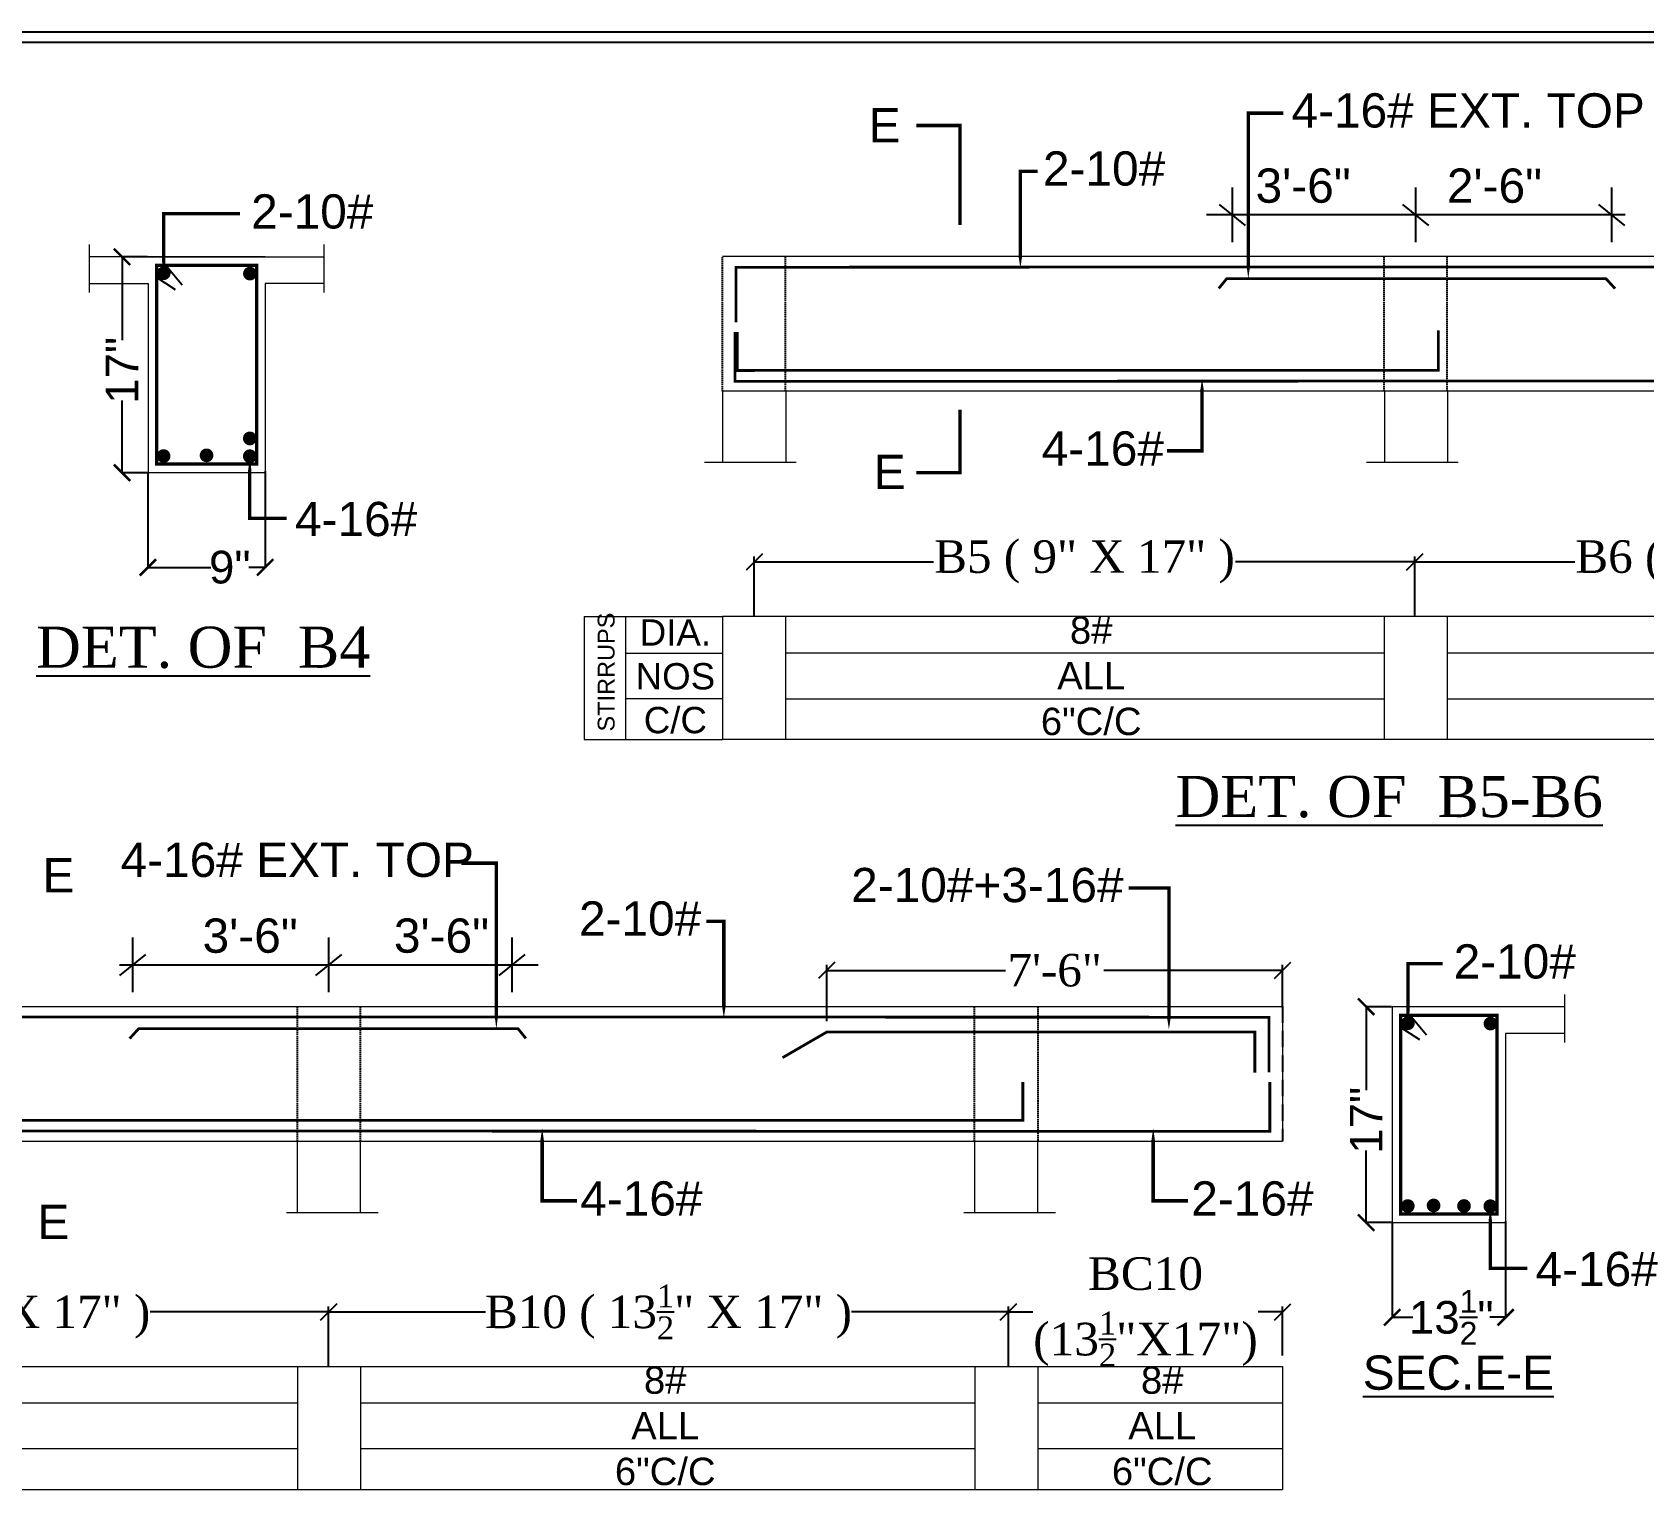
# Model space of a CAD drawing. Header units: millimetres. Extents: x 56222 to 162971, y -175692 to -121287.
# Drawn here: x 162275.6 to 162571.8, y -175132.8 to -174862.6 of the extents above; entities that cross this region are included whole.
import ezdxf

# ---------------------------------------------------------------- set-up
doc = ezdxf.new("R2010")
doc.units = ezdxf.units.MM
doc.header["$MEASUREMENT"] = 0
doc.header["$PDMODE"] = 35
doc.linetypes.add('DASHED2', pattern=[0.375, 0.25, -0.125])
doc.layers.get('Defpoints').update_dxf_attribs({"color": 220})
doc.layers.add('BASE', color=2, linetype='Continuous')
for name, color, linetype, lineweight in [('BM', 7, 'Continuous', 18), ('DIMENSION', 86, 'Continuous', 25), ('STEEL', 181, 'Continuous', 25), ('STR.TEXT.', 1, 'Continuous', 25), ('wall', 7, 'Continuous', 30)]:
    doc.layers.add(name, color=color, linetype=linetype, lineweight=lineweight)
doc.styles.add('Dime _ Feet only', font='arial.ttf', dxfattribs={"height": 0.23})
doc.styles.add('KIRAN', font='times.ttf')
doc.styles.add('S1', font='times.ttf', dxfattribs={"height": 6.5})
doc.styles.add('VINAY', font='swiss.ttf')
doc.linetypes.add('ZIGZAG', pattern='A,0.0001,-0.2,[131,ltypeshp.shx,S=0.2,R=0,X=-0.2,Y=0],-0.4,[131,ltypeshp.shx,S=0.2,R=180,X=0.2,Y=0],-0.2', length=0.8001)
doc.dimstyles.new('Dime _ Feet only', dxfattribs={"dimtxt": 0.23, "dimasz": 0.1, "dimexe": 0.1, "dimexo": 0.1, "dimgap": 0.06, "dimtad": 0, "dimlfac": 39.375, "dimrnd": 1, "dimzin": 1, "dimdsep": 46, "dimlunit": 4, "dimtxsty": 'Dime _ Feet only', "dimblk": 'ARCHTICK', "dimcen": 0, "dimdle": 0.1, "dimclrd": 256, "dimclre": 256, "dimazin": 0, "dimtfac": 1, "dimtofl": 0, "dimtmove": 0, "dimatfit": 3, "dimldrblk": 'ARCHTICK', "dimfxl": 4.5, "dimfrac": 1, "dimtolj": 1, "dimtzin": 0, "dimarcsym": 1})
doc.dimstyles.new('KIRAN', dxfattribs={"dimtxt": 4, "dimasz": 3, "dimexe": 1, "dimexo": 2, "dimgap": 1, "dimtad": 0, "dimdec": 1, "dimzin": 0, "dimdsep": 46, "dimlunit": 4, "dimtxsty": 'KIRAN', "dimblk": 'OBLIQUE', "dimcen": 6, "dimclrd": 11, "dimclre": 11, "dimclrt": 6, "dimadec": 0, "dimazin": 0, "dimtfac": 1, "dimtdec": 1, "dimtofl": 0, "dimtmove": 0, "dimatfit": 3, "dimfxl": 1, "dimtolj": 1, "dimtzin": 0, "dimarcsym": 0})

# ---------------------------------------------------------------- blocks, each defined once
blk = doc.blocks.new('_Oblique')
at = {"layer": 'wall', "color": 0, "lineweight": -2}
blk.add_line((-0.5, -0.5), (0.5, 0.5), dxfattribs=at)
blk = doc.blocks.new('*D413')
at = {"layer": 'Defpoints', "color": 0, "transparency": 16777216}
for p in [(162408.3, -174959.89), (162529.75, -174969.92), (162408.3, -174971.85)]:
    blk.add_point(p, dxfattribs=at)
at = {"layer": 'STEEL', "color": 11, "lineweight": -2, "transparency": 16777216}
for p, q in [((162408.3, -174969.85), (162408.3, -174958.89)), ((162529.75, -174967.92), (162529.75, -174958.89)), ((162408.3, -174959.89), (162441.27, -174959.89)), ((162529.75, -174959.89), (162496.79, -174959.89))]:
    blk.add_line(p, q, dxfattribs=at)
at = {"layer": 'STEEL', "color": 11, "lineweight": -2, "transparency": 16777216, "xscale": 3, "yscale": 3, "zscale": 3, "rotation": 180}
blk.add_blockref('_Oblique', (162408.3, -174959.89), dxfattribs=at)
at = {"layer": 'STEEL', "color": 11, "lineweight": -2, "transparency": 16777216, "xscale": 3, "yscale": 3, "zscale": 3}
blk.add_blockref('_Oblique', (162529.75, -174959.89), dxfattribs=at)
at = {"layer": 'STEEL', "color": 6, "lineweight": 25, "transparency": 16777216, "insert": (162469.03, -174959.89), "char_height": 6, "attachment_point": 5, "style": 'KIRAN'}
blk.add_mtext('\\A1;{\\H0.9962x;B5 ( 9" X 17" ) }', dxfattribs=at)
blk = doc.blocks.new('*D410')
at = {"layer": 'Defpoints', "color": 0, "transparency": 16777216}
for p in [(162529.75, -174959.89), (162644.07, -174969.92), (162529.75, -174971.85)]:
    blk.add_point(p, dxfattribs=at)
at = {"layer": 'STEEL', "color": 11, "lineweight": -2, "transparency": 16777216}
for p, q in [((162529.75, -174969.85), (162529.75, -174958.89)), ((162644.07, -174967.92), (162644.07, -174958.89)), ((162529.75, -174959.89), (162559.15, -174959.89)), ((162644.07, -174959.89), (162614.67, -174959.89))]:
    blk.add_line(p, q, dxfattribs=at)
at = {"layer": 'STEEL', "color": 11, "lineweight": -2, "transparency": 16777216, "xscale": 3, "yscale": 3, "zscale": 3, "rotation": 180}
blk.add_blockref('_Oblique', (162529.75, -174959.89), dxfattribs=at)
at = {"layer": 'STEEL', "color": 11, "lineweight": -2, "transparency": 16777216, "xscale": 3, "yscale": 3, "zscale": 3}
blk.add_blockref('_Oblique', (162644.07, -174959.89), dxfattribs=at)
at = {"layer": 'STEEL', "color": 6, "lineweight": 25, "transparency": 16777216, "insert": (162586.91, -174959.89), "char_height": 6, "attachment_point": 5, "style": 'KIRAN'}
blk.add_mtext('\\A1;{\\H0.9962x;B6 ( 9" X 17" ) }', dxfattribs=at)
blk = doc.blocks.new('*D407')
at = {"layer": 'Defpoints', "color": 0, "transparency": 16777216}
for p in [(162330.06, -175097.73), (162201.54, -175107.75), (162330.06, -175109.68)]:
    blk.add_point(p, dxfattribs=at)
at = {"layer": 'STEEL', "color": 11, "lineweight": -2, "transparency": 16777216}
for p, q in [((162201.54, -175105.75), (162201.54, -175096.73)), ((162201.54, -175097.73), (162234.37, -175097.73)), ((162330.06, -175097.73), (162297.23, -175097.73)), ((162330.06, -175107.68), (162330.06, -175096.73))]:
    blk.add_line(p, q, dxfattribs=at)
at = {"layer": 'STEEL', "color": 11, "lineweight": -2, "transparency": 16777216, "xscale": 3, "yscale": 3, "zscale": 3, "rotation": 180}
blk.add_blockref('_Oblique', (162201.54, -175097.73), dxfattribs=at)
at = {"layer": 'STEEL', "color": 11, "lineweight": -2, "transparency": 16777216, "xscale": 3, "yscale": 3, "zscale": 3}
blk.add_blockref('_Oblique', (162330.06, -175097.73), dxfattribs=at)
at = {"layer": 'STEEL', "color": 6, "lineweight": 25, "transparency": 16777216, "insert": (162265.8, -175097.73), "char_height": 6, "attachment_point": 5, "style": 'KIRAN'}
blk.add_mtext('\\A1;{\\H0.9962x;B9 ( 13\\H0.7x;\\S1/2;\\H1.42857x;" X 17" ) }', dxfattribs=at)
blk = doc.blocks.new('*D406')
at = {"layer": 'Defpoints', "color": 0, "transparency": 16777216}
for p in [(162330.06, -175097.73), (162330.06, -175109.68), (162455.04, -175109.75)]:
    blk.add_point(p, dxfattribs=at)
at = {"layer": 'STEEL', "color": 11, "lineweight": -2, "transparency": 16777216}
for p, q in [((162330.06, -175107.68), (162330.06, -175096.73)), ((162330.06, -175097.73), (162358.92, -175097.73)), ((162455.04, -175097.73), (162426.18, -175097.73)), ((162455.04, -175107.75), (162455.04, -175096.73))]:
    blk.add_line(p, q, dxfattribs=at)
at = {"layer": 'STEEL', "color": 11, "lineweight": -2, "transparency": 16777216, "xscale": 3, "yscale": 3, "zscale": 3, "rotation": 180}
blk.add_blockref('_Oblique', (162330.06, -175097.73), dxfattribs=at)
at = {"layer": 'STEEL', "color": 11, "lineweight": -2, "transparency": 16777216, "xscale": 3, "yscale": 3, "zscale": 3}
blk.add_blockref('_Oblique', (162455.04, -175097.73), dxfattribs=at)
at = {"layer": 'STEEL', "color": 6, "lineweight": 25, "transparency": 16777216, "insert": (162392.55, -175097.73), "char_height": 6, "attachment_point": 5, "style": 'KIRAN'}
blk.add_mtext('\\A1;{\\H0.9962x;B10 ( 13\\H0.7x;\\S1/2;\\H1.42857x;" X 17" ) }', dxfattribs=at)
blk = doc.blocks.new('*D405')
at = {"layer": 'Defpoints', "color": 0, "transparency": 16777216}
for p in [(162505.44, -175097.73), (162455.04, -175109.75), (162505.44, -175107.75)]:
    blk.add_point(p, dxfattribs=at)
at = {"layer": 'STEEL', "color": 11, "lineweight": -2, "transparency": 16777216}
for p, q in [((162455.04, -175107.75), (162455.04, -175096.73)), ((162455.04, -175097.73), (162459.51, -175097.73)), ((162505.44, -175097.73), (162500.97, -175097.73)), ((162505.44, -175105.75), (162505.44, -175096.73))]:
    blk.add_line(p, q, dxfattribs=at)
at = {"layer": 'STEEL', "color": 11, "lineweight": -2, "transparency": 16777216, "xscale": 3, "yscale": 3, "zscale": 3, "rotation": 180}
blk.add_blockref('_Oblique', (162455.04, -175097.73), dxfattribs=at)
at = {"layer": 'STEEL', "color": 11, "lineweight": -2, "transparency": 16777216, "xscale": 3, "yscale": 3, "zscale": 3}
blk.add_blockref('_Oblique', (162505.44, -175097.73), dxfattribs=at)
at = {"layer": 'STEEL', "color": 6, "lineweight": 25, "transparency": 16777216, "insert": (162480.24, -175097.73), "char_height": 4, "attachment_point": 5, "style": 'KIRAN'}
blk.add_mtext('\\A1;{\\H1.5x;BC10\\P(13\\H0.7x;\\S1/2;\\H1.42857x;"X17") }', dxfattribs=at)
blk = doc.blocks.new('*D404')
at = {"layer": 'Defpoints', "color": 0, "transparency": 16777216}
for p in [(162421.65, -175034.97), (162505.44, -175043.77), (162421.65, -175046.3)]:
    blk.add_point(p, dxfattribs=at)
at = {"layer": 'STEEL', "color": 11, "lineweight": -2, "transparency": 16777216}
for p, q in [((162421.65, -175044.3), (162421.65, -175033.97)), ((162421.65, -175034.97), (162454.52, -175034.97)), ((162505.44, -175034.97), (162472.57, -175034.97)), ((162505.44, -175041.77), (162505.44, -175033.97))]:
    blk.add_line(p, q, dxfattribs=at)
at = {"layer": 'STEEL', "color": 11, "lineweight": -2, "transparency": 16777216, "xscale": 3, "yscale": 3, "zscale": 3, "rotation": 180}
blk.add_blockref('_Oblique', (162421.65, -175034.97), dxfattribs=at)
at = {"layer": 'STEEL', "color": 11, "lineweight": -2, "transparency": 16777216, "xscale": 3, "yscale": 3, "zscale": 3}
blk.add_blockref('_Oblique', (162505.44, -175034.97), dxfattribs=at)
at = {"layer": 'STEEL', "color": 6, "lineweight": 25, "transparency": 16777216, "insert": (162463.55, -175034.97), "char_height": 6, "attachment_point": 5, "style": 'KIRAN'}
blk.add_mtext('\\A1;{\\H0.9962x;7\'-6"}', dxfattribs=at)
blk = doc.blocks.new('_ArchTick')
at = {"color": 0, "linetype": 'ByBlock', "const_width": 0.15}
blk.add_lwpolyline([(-0.5, -0.5), (0.5, 0.5)], dxfattribs=at)
blk = doc.blocks.new('*D403')
at = {"layer": 'Defpoints', "color": 0, "transparency": 16777216}
for p in [(162525.59, -175041.66), (162520.81, -175081.33), (162525.59, -175081.33)]:
    blk.add_point(p, dxfattribs=at)
at = {"layer": 'DIMENSION', "lineweight": -2, "transparency": 16777216}
for p, q in [((162525.49, -175041.66), (162520.71, -175041.66)), ((162520.81, -175041.56), (162520.81, -175056.97)), ((162520.81, -175081.43), (162520.81, -175068.08)), ((162525.49, -175081.33), (162520.71, -175081.33))]:
    blk.add_line(p, q, dxfattribs=at)
at = {"layer": 'DIMENSION', "lineweight": -2, "transparency": 16777216, "xscale": 3, "yscale": 3, "zscale": 3}
for p, rotation in [((162520.81, -175041.66), 90), ((162520.81, -175081.33), 270)]:
    blk.add_blockref('_ArchTick', p, dxfattribs=dict(at, rotation=rotation))
at = {"layer": 'DIMENSION', "color": 0, "transparency": 16777216, "insert": (162520.81, -175062.52), "char_height": 0.23, "attachment_point": 5, "rotation": 90, "style": 'Dime _ Feet only'}
blk.add_mtext('\\A1;{\\H26.09x;17"}', dxfattribs=at)
blk = doc.blocks.new('*D402')
at = {"layer": 'Defpoints', "color": 0, "transparency": 16777216}
for p in [(162525.59, -175081.33), (162546.45, -175080.97), (162546.45, -175098.73)]:
    blk.add_point(p, dxfattribs=at)
at = {"layer": 'DIMENSION', "lineweight": -2, "transparency": 16777216}
for p, q in [((162525.59, -175081.43), (162525.59, -175098.83)), ((162546.45, -175081.07), (162546.45, -175098.83)), ((162525.49, -175098.73), (162529.36, -175098.73)), ((162546.55, -175098.73), (162543.54, -175098.73))]:
    blk.add_line(p, q, dxfattribs=at)
at = {"layer": 'DIMENSION', "lineweight": -2, "transparency": 16777216, "xscale": 3, "yscale": 3, "zscale": 3, "rotation": 180}
blk.add_blockref('_ArchTick', (162525.59, -175098.73), dxfattribs=at)
at = {"layer": 'DIMENSION', "lineweight": -2, "transparency": 16777216, "xscale": 3, "yscale": 3, "zscale": 3}
blk.add_blockref('_ArchTick', (162546.45, -175098.73), dxfattribs=at)
at = {"layer": 'DIMENSION', "color": 0, "transparency": 16777216, "insert": (162536.45, -175098.73), "char_height": 0.23, "attachment_point": 5, "style": 'Dime _ Feet only'}
blk.add_mtext('\\A1;{\\H26.09x;13\\H0.7x;\\S1/2;\\H1.42857x;"}', dxfattribs=at)
blk = doc.blocks.new('*D368')
at = {"layer": 'Defpoints', "color": 0, "transparency": 16777216}
for p in [(162296.85, -174903.83), (162292.08, -174943.5), (162296.85, -174943.5)]:
    blk.add_point(p, dxfattribs=at)
at = {"layer": 'DIMENSION', "lineweight": -2, "transparency": 16777216}
for p, q in [((162296.75, -174903.83), (162291.98, -174903.83)), ((162292.08, -174903.73), (162292.08, -174919.13)), ((162292.08, -174943.6), (162292.08, -174930.25)), ((162296.75, -174943.5), (162291.98, -174943.5))]:
    blk.add_line(p, q, dxfattribs=at)
at = {"layer": 'DIMENSION', "lineweight": -2, "transparency": 16777216, "xscale": 3, "yscale": 3, "zscale": 3}
for p, rotation in [((162292.08, -174903.83), 90), ((162292.08, -174943.5), 270)]:
    blk.add_blockref('_ArchTick', p, dxfattribs=dict(at, rotation=rotation))
at = {"layer": 'DIMENSION', "color": 0, "transparency": 16777216, "insert": (162292.08, -174924.69), "char_height": 0.23, "attachment_point": 5, "rotation": 90, "style": 'Dime _ Feet only'}
blk.add_mtext('\\A1;{\\H26.09x;17"}', dxfattribs=at)
blk = doc.blocks.new('*D367')
at = {"layer": 'Defpoints', "color": 0, "transparency": 16777216}
for p in [(162296.85, -174943.5), (162318.38, -174943.14), (162318.38, -174960.9)]:
    blk.add_point(p, dxfattribs=at)
at = {"layer": 'DIMENSION', "lineweight": -2, "transparency": 16777216}
for p, q in [((162296.85, -174943.6), (162296.85, -174961)), ((162318.38, -174943.24), (162318.38, -174961)), ((162296.75, -174960.9), (162308.39, -174960.9)), ((162318.48, -174960.9), (162315.4, -174960.9))]:
    blk.add_line(p, q, dxfattribs=at)
at = {"layer": 'DIMENSION', "lineweight": -2, "transparency": 16777216, "xscale": 3, "yscale": 3, "zscale": 3, "rotation": 180}
blk.add_blockref('_ArchTick', (162296.85, -174960.9), dxfattribs=at)
at = {"layer": 'DIMENSION', "lineweight": -2, "transparency": 16777216, "xscale": 3, "yscale": 3, "zscale": 3}
blk.add_blockref('_ArchTick', (162318.38, -174960.9), dxfattribs=at)
at = {"layer": 'DIMENSION', "color": 0, "transparency": 16777216, "insert": (162311.89, -174960.9), "char_height": 0.23, "attachment_point": 5, "style": 'Dime _ Feet only'}
blk.add_mtext('\\A1;{\\H26.09x;9"}', dxfattribs=at)

msp = doc.modelspace()

# ---------------------------------------------------------------- linework, layer by layer
for p, q in [((162496.21262, -174901.16301), (162496.21262, -174891.12063)), ((162529.92761, -174901.16301), (162529.92761, -174891.12063)), ((162565.95746, -174901.16301), (162565.95746, -174891.12063)), ((162568.40705, -174896.14182), (162491.44817, -174896.14182)), ((162498.59451, -174898.07868), (162493.83073, -174894.20496)), ((162532.3095, -174898.07868), (162527.54572, -174894.20496)), ((162568.33935, -174898.07868), (162563.57557, -174894.20496)), ((162300.07531, -174905.28398), (162303.16251, -174908.95188)), ((162298.28997, -174907.48816), (162301.87612, -174909.84545)), ((162294.07713, -175038.99733), (162294.07713, -175028.95494)), ((162330.10698, -175038.99733), (162330.10698, -175028.95494)), ((162363.82196, -175038.99733), (162363.82196, -175028.95494)), ((162291.69524, -175035.913), (162296.45902, -175032.03927)), ((162327.72509, -175035.913), (162332.48886, -175032.03927)), ((162361.44007, -175035.913), (162366.20385, -175032.03927)), ((162291.62753, -175033.97614), (162368.58642, -175033.97614)), ((162528.80657, -175043.11829), (162531.89378, -175046.78619)), ((162527.02124, -175045.32247), (162530.60739, -175047.67977))]:
    msp.add_line(p, q)
for points in [[(161798.44293, -175519.86072), (162726.51925, -175519.86072), (162726.51925, -174862.55696), (161798.44293, -174862.55696)], [(161800.30035, -175518.0033), (162724.66183, -175518.0033), (162724.66183, -174864.41438), (161800.30035, -174864.41438)]]:
    msp.add_lwpolyline(points, close=True)
for points in [[(162499.13941, -174907.88824, 0, 1.88738, 0), (162499.13941, -174900.72759, 0.62913, 0.62913, 0), (162499.13941, -174877.42679, 0.62913, 0.62913, 0), (162505.56343, -174877.42679, 0.62913, 0.62913, 0)], [(162457.22963, -174905.86497, 0, 1.88738, 0), (162457.22963, -174899.73937, 0.62913, 0.62913, 0), (162457.22963, -174888.13808, 0.62913, 0.62913, 0), (162460.44164, -174888.13808, 0.62913, 0.62913, 0)], [(162299.74783, -174906.84559, 0, 1.88738, 0), (162299.74783, -174900.39654, 0.62913, 0.62913, 0), (162299.74783, -174895.90883, 0.62913, 0.62913, 0), (162313.76695, -174895.90883, 0.62913, 0.62913, 0)], [(162490.63683, -174926.18084, 0, 1.88738, 0), (162490.63683, -174932.62989, 0.62913, 0.62913, 0), (162490.63683, -174939.4894, 0.62913, 0.62913, 0), (162484.21281, -174939.4894, 0.62913, 0.62913, 0)], [(162315.56557, -174940.96377, 0, 1.88738, 0), (162315.56557, -174947.41282, 0.62913, 0.62913, 0), (162315.56557, -174951.90054, 0.62913, 0.62913, 0), (162322.34495, -174951.90054, 0.62913, 0.62913, 0)], [(162360.89518, -175045.72255, 0, 1.88738, 0), (162360.89518, -175038.56191, 0.62913, 0.62913, 0), (162360.89518, -175015.26111, 0.62913, 0.62913, 0), (162354.47116, -175015.26111, 0.62913, 0.62913, 0)], [(162484.54209, -175045.80861, 0, 1.88738, 0), (162484.54209, -175039.68301, 0.62913, 0.62913, 0), (162484.54209, -175019.82609, 0.62913, 0.62913, 0), (162477.15482, -175019.82609, 0.62913, 0.62913, 0)], [(162402.72192, -175043.69928, 0, 1.88738, 0), (162402.72192, -175037.57368, 0.62913, 0.62913, 0), (162402.72192, -175025.97239, 0.62913, 0.62913, 0), (162399.50991, -175025.97239, 0.62913, 0.62913, 0)], [(162528.4791, -175044.67991, 0, 1.88738, 0), (162528.4791, -175038.23086, 0.62913, 0.62913, 0), (162528.4791, -175033.74314, 0.62913, 0.62913, 0), (162534.84545, -175033.74314, 0.62913, 0.62913, 0)], [(162369.31473, -175064.01516, 0, 1.88738, 0), (162369.31473, -175070.46421, 0.62913, 0.62913, 0), (162369.31473, -175077.32371, 0.62913, 0.62913, 0), (162375.73875, -175077.32371, 0.62913, 0.62913, 0)], [(162481.65475, -175064.01516, 0, 1.88738, 0), (162481.65475, -175070.46421, 0.62913, 0.62913, 0), (162481.65475, -175077.32371, 0.62913, 0.62913, 0), (162488.07877, -175077.32371, 0.62913, 0.62913, 0)], [(162543.6295, -175078.79809, 0, 1.88738, 0), (162543.6295, -175085.24714, 0.62913, 0.62913, 0), (162543.6295, -175089.73486, 0.62913, 0.62913, 0), (162550.40888, -175089.73486, 0.62913, 0.62913, 0)]]:
    msp.add_lwpolyline(points, format="xyseb")
at = {"const_width": 0.62913}
for points in [[(162438.1017, -174879.69781), (162446.14142, -174879.69781), (162446.14142, -174898.00466)], [(162438.1017, -174943.48936), (162446.14142, -174943.48936), (162446.14142, -174931.91397)]]:
    msp.add_lwpolyline(points, dxfattribs=at)
at = {"layer": 'BASE', "linetype": 'DASHED2'}
for p, q in [((162402.44837, -174928.51078), (162402.44837, -174903.76518)), ((162402.44837, -174928.51078), (162402.44837, -174903.76518)), ((162414.04757, -174928.51078), (162414.04757, -174903.76518)), ((162524.12801, -174928.51078), (162524.12801, -174903.76518)), ((162524.12801, -174928.51078), (162524.12801, -174903.76518)), ((162535.72721, -174928.51078), (162535.72721, -174903.76518)), ((162324.30738, -175066.3451), (162324.30738, -175041.59949)), ((162335.90658, -175066.3451), (162335.90658, -175041.59949)), ((162335.90658, -175066.3451), (162335.90658, -175041.59949)), ((162448.82075, -175066.3451), (162448.82075, -175041.59949)), ((162460.44016, -175041.59949), (162460.44016, -175066.3451))]:
    msp.add_line(p, q, dxfattribs=at)
at = {"layer": 'BASE', "linetype": 'DASHED2', "ltscale": 12}
msp.add_line((162505.44175, -175041.59949), (162505.44175, -175066.3451), dxfattribs=at)
msp.add_line((162505.44175, -175041.59949), (162505.44175, -175066.3451), dxfattribs=at)
msp.add_line((162505.44175, -175041.59949), (162505.44175, -175066.3451), dxfattribs=at)
msp.add_line((162505.44175, -175041.59949), (162505.44175, -175066.3451), dxfattribs=at)
at = {"layer": 'BM', "linetype": 'ByBlock'}
for p, q in [((162286.05918, -174901.56168), (162286.05918, -174910.41295)), ((162329.17863, -174901.56168), (162329.17863, -174910.41295)), ((162318.3832, -174903.82777), (162286.05918, -174903.82777)), ((162296.85461, -174903.82777), (162318.3832, -174903.82777)), ((162296.85461, -174903.82777), (162329.17863, -174903.82777)), ((162644.27392, -174903.76518), (162402.44837, -174903.76518)), ((162318.3832, -174908.75325), (162318.3832, -174943.49602)), ((162402.42817, -174928.51078), (162402.44837, -174928.51078)), ((162632.71519, -174928.51078), (162402.44837, -174928.51078)), ((162402.48884, -174928.51078), (162402.48884, -174941.62303)), ((162414.08804, -174928.51078), (162414.08804, -174941.62303)), ((162524.10781, -174928.51078), (162524.12801, -174928.51078)), ((162524.16848, -174928.51078), (162524.16848, -174941.62303)), ((162535.76768, -174928.51078), (162535.76768, -174941.62303)), ((162296.85461, -174943.49867), (162318.3832, -174943.49867)), ((162377.06954, -174969.91646), (162402.44837, -174969.91646)), ((162377.06954, -174969.91646), (162377.06954, -174992.56498)), ((162384.64316, -174970.12091), (162384.64316, -174992.56498)), ((162644.27392, -174969.91646), (162402.44837, -174969.91646)), ((162402.44837, -174969.91646), (162402.44837, -174992.56498)), ((162402.44837, -174969.91646), (162402.44837, -174992.56498)), ((162402.44837, -174969.91646), (162402.44837, -174992.56498)), ((162402.44837, -174969.91646), (162402.44837, -174992.56498)), ((162402.44837, -174969.91646), (162402.44837, -174992.56498)), ((162402.44837, -174969.91646), (162402.44837, -174992.56498)), ((162402.44837, -174969.91646), (162402.44837, -174992.56498)), ((162414.04757, -174969.91646), (162414.04757, -174992.56498)), ((162414.04757, -174969.91646), (162414.04757, -174992.56498)), ((162524.12801, -174969.91646), (162524.12801, -174992.56498)), ((162524.12801, -174969.91646), (162524.12801, -174992.56498)), ((162524.12801, -174969.91646), (162524.12801, -174992.56498)), ((162535.72721, -174969.91646), (162535.72721, -174992.56498)), ((162384.64316, -174976.64144), (162402.44837, -174976.64144)), ((162402.44837, -174976.64144), (162402.44837, -174976.64144)), ((162524.12801, -174976.64144), (162414.04757, -174976.64144)), ((162632.67472, -174976.64144), (162535.72721, -174976.64144)), ((162402.44837, -174985.05434), (162384.64316, -174985.05434)), ((162402.44837, -174985.05433), (162402.44837, -174985.05433)), ((162414.04757, -174985.05433), (162524.12801, -174985.05433)), ((162535.72721, -174985.05433), (162632.67472, -174985.05433)), ((162377.06954, -174992.56498), (162402.44837, -174992.56498)), ((162644.27392, -174992.56498), (162402.44837, -174992.56498)), ((162153.77276, -175041.59949), (162505.44175, -175041.59949)), ((162505.44175, -175041.59949), (162505.44175, -175066.3451)), ((162505.44175, -175041.59949), (162505.44175, -175066.3451)), ((162505.44175, -175041.59949), (162505.44175, -175066.3451)), ((162505.44175, -175041.59949), (162505.44175, -175066.3451)), ((162505.44175, -175041.59949), (162505.44175, -175066.3451)), ((162505.44175, -175041.59949), (162505.44175, -175066.3451)), ((162505.44175, -175041.59949), (162505.44175, -175066.3451)), ((162505.44175, -175041.59949), (162505.44175, -175066.3451)), ((162557.24256, -175039.39599), (162557.24256, -175048.24727)), ((162207.60295, -175066.3451), (162505.44175, -175066.3451)), ((162324.26691, -175066.3451), (162324.26691, -175079.45734)), ((162335.86611, -175066.3451), (162335.86611, -175079.45734)), ((162335.92678, -175066.3451), (162335.90658, -175066.3451)), ((162448.80049, -175066.3451), (162448.80049, -175079.45734)), ((162460.39969, -175066.3451), (162460.39969, -175079.45734)), ((162525.58588, -175081.33298), (162546.44713, -175081.33298)), ((162196.04422, -175107.75077), (162505.44175, -175107.75077)), ((162324.30738, -175107.75077), (162324.30738, -175130.3993)), ((162335.90658, -175107.75077), (162335.90658, -175130.3993)), ((162335.90658, -175107.75077), (162335.90658, -175130.3993)), ((162335.90658, -175107.75077), (162335.90658, -175130.3993)), ((162448.84096, -175107.75077), (162448.84096, -175130.3993)), ((162460.44016, -175107.75077), (162460.44016, -175130.3993)), ((162460.44016, -175107.75077), (162460.44016, -175130.3993)), ((162460.44016, -175107.75077), (162460.44016, -175130.3993)), ((162505.44175, -175107.75077), (162505.44175, -175130.39929)), ((162207.64342, -175114.47576), (162324.30738, -175114.47576)), ((162335.90658, -175114.47576), (162448.84096, -175114.47576)), ((162460.44016, -175114.47576), (162505.44175, -175114.47575)), ((162324.30738, -175122.88865), (162207.64342, -175122.88865)), ((162448.84096, -175122.88865), (162335.90658, -175122.88865)), ((162505.44175, -175122.88865), (162460.44016, -175122.88865)), ((162196.04422, -175130.39929), (162505.44175, -175130.39929))]:
    msp.add_line(p, q, dxfattribs=at)
at = {"layer": 'BM', "linetype": 'ZIGZAG', "ltscale": 3}
for p, q in [((162416.03942, -174941.62303), (162399.17407, -174941.62303)), ((162537.71906, -174941.62303), (162520.85371, -174941.62303)), ((162322.31553, -175079.45734), (162339.18087, -175079.45734)), ((162446.84911, -175079.45734), (162463.71445, -175079.45734))]:
    msp.add_line(p, q, dxfattribs=at)
at = {"layer": 'BM', "linetype": 'ByBlock'}
for points in [[(162286.05918, -174908.75325), (162296.85461, -174908.75325), (162296.85461, -174943.49602)], [(162329.17863, -174908.75325), (162318.3832, -174908.75325), (162318.3832, -174943.49602)], [(162557.24256, -175041.66208), (162525.58588, -175041.66208), (162525.58588, -175081.33034)], [(162557.24256, -175046.58756), (162546.44713, -175046.58756), (162546.44713, -175081.33034)]]:
    msp.add_lwpolyline(points, dxfattribs=at)
at = {"layer": 'STEEL'}
for points, const_width in [([(162298.42743, -174905.40058), (162316.81038, -174905.40058), (162316.81038, -174941.92321), (162298.42743, -174941.92321), (162298.42743, -174905.40058)], 0.62913), ([(162641.59887, -174915.35026), (162641.59887, -174905.65255), (162404.94588, -174905.7468), (162404.94588, -174915.86094)], 0.5033), ([(162566.56485, -174909.6714), (162564.90407, -174907.85549), (162495.15923, -174907.85549), (162493.70593, -174909.63744)], 0.5033), ([(162641.59887, -174917.30036), (162641.59887, -174926.62341), (162404.79096, -174926.71766), (162404.79096, -174917.64064)], 0.5033), ([(162534.07441, -174917.35265), (162534.07441, -174924.6762), (162405.20391, -174924.71715), (162405.20391, -174917.64064)], 0.5033), ([(162156.44781, -175053.18458), (162156.44781, -175043.48687), (162502.94424, -175043.58112), (162502.94424, -175053.69525)], 0.5033), ([(162527.1587, -175043.2349), (162544.87431, -175043.2349), (162544.87431, -175079.75752), (162527.1587, -175079.75752), (162527.1587, -175043.2349)], 0.62913), ([(162293.46974, -175047.50571), (162295.13052, -175045.68981), (162364.87535, -175045.68981), (162366.32865, -175047.47176)], 0.5033), ([(162500.33904, -175053.78457), (162500.33904, -175046.29758), (162421.64937, -175046.29758), (162413.50624, -175051.01549)], 0.5033), ([(162156.44781, -175055.13468), (162156.44781, -175064.45772), (162503.09916, -175064.55197), (162503.09916, -175055.47495)], 0.5033), ([(162197.54463, -175055.18697), (162197.54463, -175062.51052), (162457.68462, -175062.55147), (162457.68462, -175055.47495)], 0.5033)]:
    msp.add_lwpolyline(points, dxfattribs=dict(at, const_width=const_width))
at = {"layer": 'STEEL', "const_width": 1.25825}
for points in [[(162299.1187, -174906.84559, 1), (162300.37695, -174906.84559, 1)], [(162314.96468, -174906.91766, 1), (162316.22293, -174906.91766, 1)], [(162314.94178, -174937.21213, -1), (162316.20003, -174937.21213, -1)], [(162299.0958, -174940.44301, -1), (162300.35405, -174940.44301, -1)], [(162306.99078, -174940.31767, -1), (162308.24903, -174940.31767, -1)], [(162314.94178, -174940.48057, -1), (162316.20003, -174940.48057, -1)], [(162527.84997, -175044.67991, 1), (162529.10822, -175044.67991, 1)], [(162543.02861, -175044.75198, 1), (162544.28686, -175044.75198, 1)], [(162527.82707, -175078.27732, -1), (162529.08532, -175078.27732, -1)], [(162532.57548, -175078.17509, -1), (162533.83373, -175078.17509, -1)], [(162538.16243, -175078.27322, -1), (162539.42069, -175078.27322, -1)], [(162543.00571, -175078.31488, -1), (162544.26396, -175078.31488, -1)]]:
    msp.add_lwpolyline(points, format="xyb", close=True, dxfattribs=at)

# ---------------------------------------------------------------- texts
at = {"layer": 'STR.TEXT.', "style": 'VINAY'}
msp.add_text('STIRRUPS', height=3.092278, rotation=90, dxfattribs=at).set_placement((162382.62183, -174991.06438))
at = {"layer": 'STR.TEXT.'}
for s, insert, char_height, width, attachment_point, style in [('4-16# EXT. TOP', (162507.0766, -174873.77641), 6.291256, 71.2327464, 1, 'VINAY'), ('E', (162435.20056, -174876.49685), 6.29126, 71.2327464, 3, 'VINAY'), ('2-10#', (162461.3865, -174884.45109), 6.291256, 78.6713865, 1, 'VINAY'), ('3\'-6"', (162517.97257, -174887.5971), 6.291256, 71.2327464, 3, 'VINAY'), ('2\'-6"', (162553.14815, -174887.60386), 6.291256, 71.2327464, 3, 'VINAY'), ('2-10#', (162315.81502, -174892.34423), 6.291256, 64.9682409, 1, 'VINAY'), ('4-16#', (162483.63042, -174935.90311), 6.291256, 96.2309059, 3, 'VINAY'), ('E', (162436.12589, -174940.22106), 6.29126, 71.2327464, 3, 'VINAY'), ('4-16#', (162323.88277, -174948.86747), 6.291256, 86.2327464, 1, 'VINAY'), ('DIA.\\PNOS\\PC/C', (162393.80619, -174970.44586), 4.831685, 68.3834365, 2, 'VINAY'), ('8#\\PALL\\P6"C/C', (162470.2556, -174969.91646), 5.033005, 133.1236989, 2, 'VINAY'), ('{\\LDET. OF  B5-B6}', (162525.04335, -174999.23736), 7.5495072, 167.0448437, 2, 'S1'), ('4-16# EXT. TOP', (162291.81779, -175011.49786), 6.291256, 71.2327464, 1, 'VINAY'), ('E', (162277.4506, -175014.33117), 6.29126, 71.2327464, 1, 'VINAY'), ('2-10#+3-16#', (162476.20995, -175016.13911), 6.291256, 68.673227, 3, 'VINAY'), ('2-10#', (162398.56505, -175022.28541), 6.291256, 78.6713865, 3, 'VINAY'), ('3\'-6"', (162306.88643, -175025.43817), 6.291256, 71.2327464, 1, 'VINAY'), ('3\'-6"', (162342.06202, -175025.43141), 6.291256, 71.2327464, 1, 'VINAY'), ('2-10#', (162536.89352, -175030.17855), 6.291256, 64.9682409, 1, 'VINAY'), ('4-16#', (162376.32113, -175073.73743), 6.291256, 96.2309059, 1, 'VINAY'), ('2-16#', (162488.66115, -175073.73743), 6.291256, 63.3859051, 1, 'VINAY'), ('E', (162276.52527, -175078.05538), 6.29126, 71.2327464, 1, 'VINAY'), ('4-16#', (162551.94669, -175086.70178), 6.291256, 86.2327464, 1, 'VINAY'), ('{\\LSEC.E-E}', (162520.17889, -175105.74961), 6.291256, 69.9906741, 1, 'VINAY'), ('8#\\PALL\\P6"C/C', (162391.93997, -175107.75077), 5.033005, 133.1236989, 2, 'VINAY'), ('8#\\PALL\\P6"C/C', (162483.3143, -175107.75077), 5.033005, 114.8532725, 2, 'VINAY')]:
    msp.add_mtext(s, dxfattribs=dict(at, insert=insert, char_height=char_height, width=width, attachment_point=attachment_point, style=style))
at = {"layer": 'STR.TEXT.', "insert": (162306.99959, -174971.79253), "char_height": 7.5495072, "attachment_point": 2, "style": 'S1'}
msp.add_mtext('{\\LDET. OF  B4}', dxfattribs=at)

# ---------------------------------------------------------------- dimensions: what is measured, and where the dimension line sits
at = {"layer": 'DIMENSION'}
for base, p1, p2, picture, middle in [((162292.07897, -174943.49602), (162296.85461, -174903.82777), (162296.85461, -174943.49602), '*D368', (162292.07897, -174924.68795)), ((162520.81024, -175081.33034), (162525.58588, -175041.66208), (162525.58588, -175081.33034), '*D403', (162520.81024, -175062.52227))]:
    dim = msp.add_linear_dim(base=base, p1=p1, p2=p2, angle=90, text='{\\H26.09x;17"}', dimstyle='Dime _ Feet only', override={"dimtxt": 3, "dimasz": 3, "dimpost": '\\X'}, dxfattribs=at)
    dim.commit()
    dim.dimension.update_dxf_attribs({"geometry": picture, "text_midpoint": middle, "dimtype": 160})
for base, p1, p2, text, picture, middle in [((162318.3832, -174960.89738), (162296.85461, -174943.49867), (162318.3832, -174943.13645), '{\\H26.09x;9"}', '*D367', (162311.89488, -174960.89738)), ((162546.44713, -175098.7317), (162525.58588, -175081.33298), (162546.44713, -175080.97077), '{\\H26.09x;13\\H0.7x;\\S1/2;\\H1.42857x;"}', '*D402', (162536.45025, -175098.7317))]:
    dim = msp.add_linear_dim(base=base, p1=p1, p2=p2, text=text, dimstyle='Dime _ Feet only', override={"dimtxt": 3, "dimasz": 3, "dimpost": '\\X'}, dxfattribs=at)
    dim.commit()
    dim.dimension.update_dxf_attribs({"geometry": picture, "text_midpoint": middle, "dimtype": 160})
at = {"layer": 'STEEL', "lineweight": 25}
for base, p1, p2, text, picture, middle in [((162408.29822, -174959.89409), (162529.7547, -174969.91646), (162408.29822, -174971.84736), '{\\H0.9962x;B5 ( 9" X 17" ) }', '*D413', (162469.02646, -174959.89409)), ((162529.7547, -174959.89409), (162644.06947, -174969.91646), (162529.7547, -174971.84736), '{\\H0.9962x;B6 ( 9" X 17" ) }', '*D410', (162586.91209, -174959.89409)), ((162421.64937, -175034.97411), (162505.44175, -175043.76995), (162421.64937, -175046.29758), '{\\H0.9962x;7\'-6"}', '*D404', (162463.54556, -175034.97411)), ((162330.05673, -175097.72841), (162455.04263, -175109.74853), (162330.05673, -175109.68168), '{\\H0.9962x;B10 ( 13\\H0.7x;\\S1/2;\\H1.42857x;" X 17" ) }', '*D406', (162392.54968, -175097.72841))]:
    dim = msp.add_linear_dim(base=base, p1=p1, p2=p2, angle=180, text=text, dimstyle='KIRAN', override={"dimtxt": 6}, dxfattribs=at)
    dim.commit()
    dim.dimension.update_dxf_attribs({"geometry": picture, "text_midpoint": middle})
dim = msp.add_linear_dim(base=(162330.05673, -175097.72841), p1=(162201.54159, -175107.75077), p2=(162330.05673, -175109.68168), text='{\\H0.9962x;B9 ( 13\\H0.7x;\\S1/2;\\H1.42857x;" X 17" ) }', dimstyle='KIRAN', override={"dimtxt": 6}, dxfattribs=at)
dim.commit()
dim.dimension.update_dxf_attribs({"geometry": '*D407', "text_midpoint": (162265.79916, -175097.72841)})
dim = msp.add_linear_dim(base=(162505.44175, -175097.72841), p1=(162455.04263, -175109.74853), p2=(162505.44175, -175107.75077), text='{\\H1.5x;BC10\\P(13\\H0.7x;\\S1/2;\\H1.42857x;"X17") }', dimstyle='KIRAN', dxfattribs=at)
dim.commit()
dim.dimension.update_dxf_attribs({"geometry": '*D405', "text_midpoint": (162480.24219, -175097.72841), "dimtype": 160})

doc.saveas('drawing.dxf')
